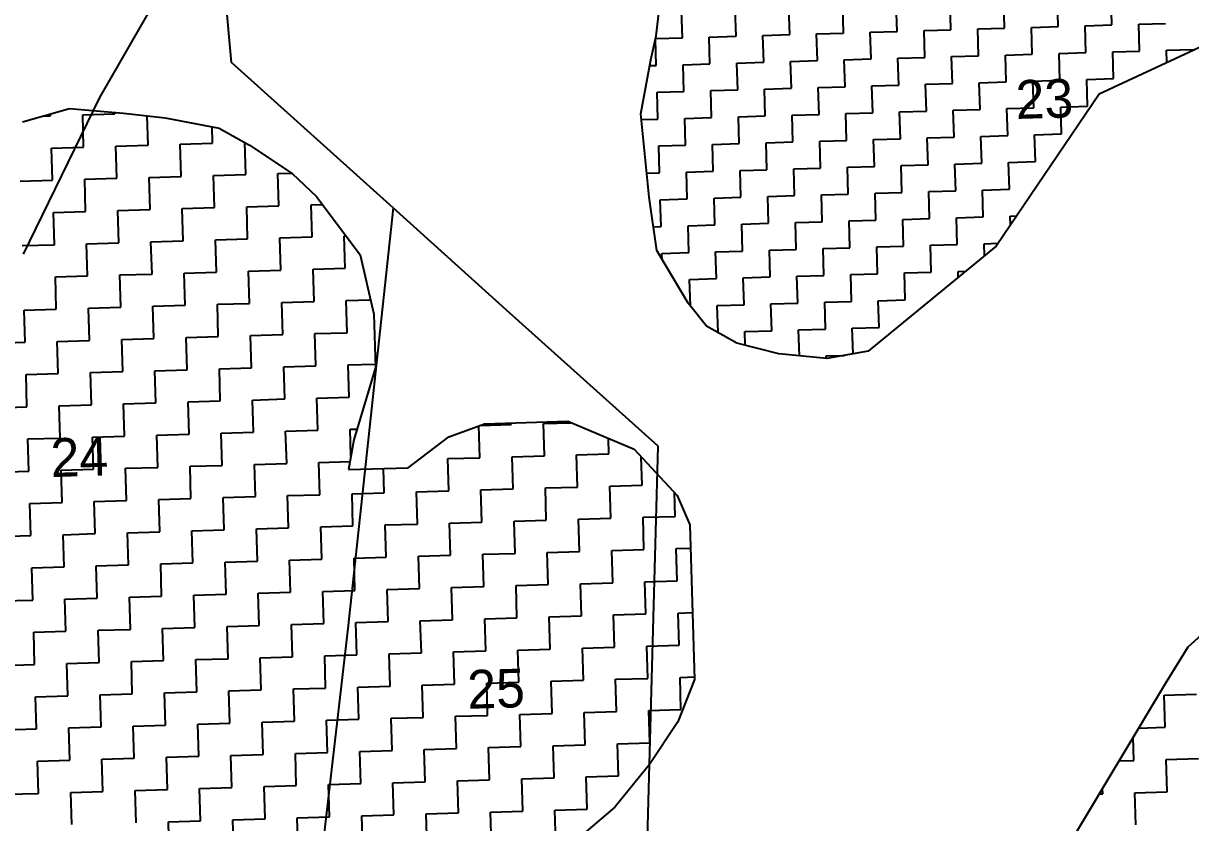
# Model space of a CAD drawing. Header units: metres. Extents: x 289662 to 290738, y 2016260 to 2018343.
# Drawn here: x 289909.2 to 290044.1, y 2016783.6 to 2016876 of the extents above; entities that cross this region are included whole.
import ezdxf
from ezdxf.enums import TextEntityAlignment as Align

# ---------------------------------------------------------------- set-up
doc = ezdxf.new("R2010")
doc.units = ezdxf.units.M
for name, color, linetype in [('LINE_WATER', 4, 'Continuous'), ('POLY_HATCH', 12, 'Continuous'), ('POLY_PARCEL', 6, 'Continuous'), ('TEXT_PARCEL', 7, 'Continuous')]:
    doc.layers.add(name, color=color, linetype=linetype)
doc.styles.add('TEXT_MAP', font='', dxfattribs={"height": 2.5})
doc.styles.get('TEXT_MAP').set_extended_font_data('Kruti Dev 050')

msp = doc.modelspace()

# ---------------------------------------------------------------- linework, layer by layer
at = {"layer": 'LINE_WATER'}
for p, q in [((289918.05, 2016867.4), (289927.78, 2016884.36)), ((289909.23, 2016849.29), (289918.05, 2016867.4))]:
    msp.add_line(p, q, dxfattribs=at)
at = {"layer": 'POLY_HATCH'}
for p, q in [((289982.33, 2016874.51), (289982.87, 2016879.34)), ((289981.72, 2016871.74), (289982.33, 2016874.51)), ((290047.75, 2016874.4), (290033.49, 2016867.78)), ((289980.53, 2016865.51), (289981.72, 2016871.74)), ((290033.49, 2016867.78), (290021.62, 2016850.22)), ((289909.09, 2016864.57), (289914.55, 2016866.11)), ((289914.55, 2016866.11), (289920.77, 2016865.6)), ((289920.77, 2016865.6), (289925.6, 2016865.06)), ((289925.6, 2016865.06), (289931.83, 2016863.87)), ((289981.51, 2016855.9), (289980.53, 2016865.51)), ((289931.83, 2016863.87), (289935.34, 2016861.91)), ((289935.34, 2016861.91), (289940.26, 2016858.62)), ((289940.26, 2016858.62), (289943.09, 2016855.95)), ((289943.09, 2016855.95), (289948.11, 2016849.22)), ((289982.38, 2016849.73), (289981.51, 2016855.9)), ((289986.01, 2016843.65), (289982.38, 2016849.73)), ((290021.62, 2016850.22), (290006.83, 2016838.08)), ((289948.11, 2016849.22), (289949.69, 2016842.38)), ((289988.15, 2016840.96), (289986.01, 2016843.65)), ((289949.69, 2016842.38), (289949.88, 2016836.19)), ((289991.66, 2016839), (289988.15, 2016840.96)), ((289996.51, 2016837.77), (289991.66, 2016839)), ((290002.04, 2016837.25), (289996.51, 2016837.77)), ((290006.83, 2016838.08), (290002.04, 2016837.25)), ((289949.88, 2016836.19), (289947.37, 2016827.86)), ((289958.38, 2016828.19), (289962.47, 2016829.69)), ((289962.47, 2016829.69), (289972.1, 2016829.98)), ((289972.1, 2016829.98), (289979.77, 2016826.77)), ((289953.67, 2016824.61), (289958.38, 2016828.19)), ((289947.37, 2016827.86), (289946.79, 2016824.4)), ((289979.77, 2016826.77), (289984.75, 2016821.41)), ((289946.79, 2016824.4), (289953.67, 2016824.61)), ((289984.75, 2016821.41), (289986.23, 2016818.01)), ((289986.23, 2016818.01), (289986.76, 2016800.13)), ((290043.8, 2016803.91), (290048.49, 2016808.18)), ((290041.17, 2016799.7), (290043.8, 2016803.91)), ((289986.76, 2016800.13), (289984.84, 2016795.26)), ((290030.68, 2016782.18), (290041.17, 2016799.7)), ((289984.84, 2016795.26), (289981.55, 2016790.34)), ((289981.55, 2016790.34), (289977.56, 2016785.41)), ((289977.56, 2016785.41), (289974.21, 2016782.55))]:
    msp.add_line(p, q, dxfattribs=at)
at = {"layer": 'POLY_HATCH', "linetype": 'Continuous'}
for p, q in [((290003.96, 2016874.85), (290003.87, 2016877.96)), ((290010.17, 2016875.04), (290010.07, 2016878.14)), ((290016.37, 2016875.23), (290016.28, 2016878.33)), ((290022.58, 2016875.41), (290022.48, 2016878.51)), ((290028.78, 2016875.6), (290028.69, 2016878.7)), ((290034.98, 2016875.78), (290034.89, 2016878.89)), ((289985.35, 2016874.3), (289985.26, 2016877.4)), ((289991.55, 2016874.48), (289991.46, 2016877.58)), ((289997.76, 2016874.67), (289997.66, 2016877.77)), ((290019.47, 2016875.32), (290022.58, 2016875.41)), ((290019.57, 2016872.22), (290019.47, 2016875.32)), ((290025.68, 2016875.5), (290028.78, 2016875.6)), ((290025.77, 2016872.4), (290025.68, 2016875.5)), ((290031.88, 2016875.69), (290034.98, 2016875.78)), ((290031.98, 2016872.59), (290031.88, 2016875.69)), ((290038.09, 2016875.88), (290041.19, 2016875.97)), ((290038.18, 2016872.77), (290038.09, 2016875.88)), ((289982.34, 2016871.1), (289982.25, 2016874.13)), ((289982.26, 2016874.2), (289985.35, 2016874.3)), ((289988.45, 2016874.39), (289991.55, 2016874.48)), ((289988.54, 2016871.29), (289988.45, 2016874.39)), ((289994.66, 2016874.58), (289997.76, 2016874.67)), ((289994.75, 2016871.47), (289994.66, 2016874.58)), ((290000.86, 2016874.76), (290003.96, 2016874.85)), ((290000.95, 2016871.66), (290000.86, 2016874.76)), ((290007.06, 2016874.95), (290010.17, 2016875.04)), ((290007.16, 2016871.85), (290007.06, 2016874.95)), ((290013.27, 2016875.13), (290016.37, 2016875.23)), ((290013.36, 2016872.03), (290013.27, 2016875.13)), ((290028.87, 2016872.5), (290031.98, 2016872.59)), ((290035.08, 2016872.68), (290038.18, 2016872.77)), ((290035.17, 2016869.58), (290035.08, 2016872.68)), ((290041.28, 2016872.87), (290044.38, 2016872.96)), ((290041.33, 2016871.42), (290041.28, 2016872.87)), ((289985.44, 2016871.19), (289988.54, 2016871.29)), ((289991.65, 2016871.38), (289994.75, 2016871.47)), ((289991.74, 2016868.28), (289991.65, 2016871.38)), ((289997.85, 2016871.57), (290000.95, 2016871.66)), ((289997.94, 2016868.46), (289997.85, 2016871.57)), ((290004.06, 2016871.75), (290007.16, 2016871.85)), ((290004.15, 2016868.65), (290004.06, 2016871.75)), ((290010.26, 2016871.94), (290013.36, 2016872.03)), ((290010.35, 2016868.84), (290010.26, 2016871.94)), ((290016.46, 2016872.12), (290019.57, 2016872.22)), ((290016.56, 2016869.02), (290016.46, 2016872.12)), ((290022.67, 2016872.31), (290025.77, 2016872.4)), ((290022.76, 2016869.21), (290022.67, 2016872.31)), ((290028.97, 2016869.39), (290028.87, 2016872.5)), ((289981.6, 2016871.08), (289982.34, 2016871.1)), ((289985.53, 2016868.09), (289985.44, 2016871.19)), ((290001.05, 2016868.56), (290004.15, 2016868.65)), ((290001.14, 2016865.45), (290001.05, 2016868.56)), ((290007.25, 2016868.74), (290010.35, 2016868.84)), ((290007.34, 2016865.64), (290007.25, 2016868.74)), ((290013.45, 2016868.93), (290016.56, 2016869.02)), ((290013.55, 2016865.83), (290013.45, 2016868.93)), ((290019.66, 2016869.11), (290022.76, 2016869.21)), ((290019.75, 2016866.01), (290019.66, 2016869.11)), ((290025.86, 2016869.3), (290028.97, 2016869.39)), ((290025.96, 2016866.2), (290025.86, 2016869.3)), ((290032.07, 2016869.49), (290035.17, 2016869.58)), ((290032.16, 2016866.38), (290032.07, 2016869.49)), ((289982.43, 2016868), (289985.53, 2016868.09)), ((289982.53, 2016864.9), (289982.43, 2016868)), ((289988.64, 2016868.19), (289991.74, 2016868.28)), ((289988.73, 2016865.08), (289988.64, 2016868.19)), ((289994.84, 2016868.37), (289997.94, 2016868.46)), ((289994.93, 2016865.27), (289994.84, 2016868.37)), ((290010.45, 2016865.73), (290013.55, 2016865.83)), ((290016.65, 2016865.92), (290019.75, 2016866.01)), ((290016.74, 2016862.82), (290016.65, 2016865.92)), ((290022.85, 2016866.11), (290025.96, 2016866.2)), ((290022.95, 2016863), (290022.85, 2016866.11)), ((290029.06, 2016866.29), (290032.16, 2016866.38)), ((290029.15, 2016863.19), (290029.06, 2016866.29)), ((289911.54, 2016865.26), (289912.34, 2016865.28)), ((289912.34, 2016865.28), (289912.33, 2016865.48)), ((289916.06, 2016865.39), (289919.79, 2016865.5)), ((289916.17, 2016861.67), (289916.06, 2016865.39)), ((289919.79, 2016865.5), (289919.78, 2016865.68)), ((289923.62, 2016861.89), (289923.52, 2016865.29)), ((289980.6, 2016864.84), (289982.53, 2016864.9)), ((289985.63, 2016864.99), (289988.73, 2016865.08)), ((289985.72, 2016861.89), (289985.63, 2016864.99)), ((289991.83, 2016865.18), (289994.93, 2016865.27)), ((289991.92, 2016862.07), (289991.83, 2016865.18)), ((289998.04, 2016865.36), (290001.14, 2016865.45)), ((289998.13, 2016862.26), (289998.04, 2016865.36)), ((290004.24, 2016865.55), (290007.34, 2016865.64)), ((290004.33, 2016862.45), (290004.24, 2016865.55)), ((290010.54, 2016862.63), (290010.45, 2016865.73)), ((289931.07, 2016862.11), (289931.01, 2016864.03)), ((290026.05, 2016863.1), (290029.15, 2016863.19)), ((289919.9, 2016861.78), (289923.62, 2016861.89)), ((289920.01, 2016858.06), (289919.9, 2016861.78)), ((289927.34, 2016862), (289931.07, 2016862.11)), ((289927.45, 2016858.28), (289927.34, 2016862)), ((289934.9, 2016858.5), (289934.79, 2016862.22)), ((289982.62, 2016861.8), (289985.72, 2016861.89)), ((289982.71, 2016858.69), (289982.62, 2016861.8)), ((289988.82, 2016861.98), (289991.92, 2016862.07)), ((289988.92, 2016858.88), (289988.82, 2016861.98)), ((289995.03, 2016862.17), (289998.13, 2016862.26)), ((289995.12, 2016859.06), (289995.03, 2016862.17)), ((290001.23, 2016862.35), (290004.33, 2016862.45)), ((290001.32, 2016859.25), (290001.23, 2016862.35)), ((290007.44, 2016862.54), (290010.54, 2016862.63)), ((290007.53, 2016859.44), (290007.44, 2016862.54)), ((290013.64, 2016862.72), (290016.74, 2016862.82)), ((290013.73, 2016859.62), (290013.64, 2016862.72)), ((290019.85, 2016862.91), (290022.95, 2016863)), ((290019.94, 2016859.81), (290019.85, 2016862.91)), ((290026.14, 2016859.99), (290026.05, 2016863.1)), ((289912.45, 2016861.56), (289916.17, 2016861.67)), ((289912.56, 2016857.83), (289912.45, 2016861.56)), ((289998.22, 2016859.16), (290001.32, 2016859.25)), ((289998.32, 2016856.06), (289998.22, 2016859.16)), ((290004.43, 2016859.34), (290007.53, 2016859.44)), ((290004.52, 2016856.24), (290004.43, 2016859.34)), ((290010.63, 2016859.53), (290013.73, 2016859.62)), ((290010.72, 2016856.43), (290010.63, 2016859.53)), ((290016.84, 2016859.71), (290019.94, 2016859.81)), ((290016.93, 2016856.61), (290016.84, 2016859.71)), ((290023.04, 2016859.9), (290026.14, 2016859.99)), ((290023.13, 2016856.8), (290023.04, 2016859.9)), ((289908.84, 2016857.72), (289912.56, 2016857.83)), ((289916.29, 2016857.95), (289920.01, 2016858.06)), ((289916.4, 2016854.22), (289916.29, 2016857.95)), ((289923.73, 2016858.17), (289927.45, 2016858.28)), ((289923.84, 2016854.45), (289923.73, 2016858.17)), ((289931.18, 2016858.39), (289934.9, 2016858.5)), ((289931.29, 2016854.67), (289931.18, 2016858.39)), ((289938.62, 2016858.61), (289940.19, 2016858.66)), ((289938.73, 2016854.89), (289938.62, 2016858.61)), ((289981.23, 2016858.65), (289982.71, 2016858.69)), ((289985.81, 2016858.79), (289988.92, 2016858.88)), ((289985.91, 2016855.68), (289985.81, 2016858.79)), ((289992.02, 2016858.97), (289995.12, 2016859.06)), ((289992.11, 2016855.87), (289992.02, 2016858.97)), ((290007.62, 2016856.33), (290010.72, 2016856.43)), ((290013.83, 2016856.52), (290016.93, 2016856.61)), ((290013.92, 2016853.42), (290013.83, 2016856.52)), ((290020.03, 2016856.71), (290023.13, 2016856.8)), ((290020.12, 2016853.6), (290020.03, 2016856.71)), ((289942.46, 2016855), (289943.76, 2016855.04)), ((289982.8, 2016855.59), (289985.91, 2016855.68)), ((289982.9, 2016852.49), (289982.8, 2016855.59)), ((289989.01, 2016855.78), (289992.11, 2016855.87)), ((289989.1, 2016852.67), (289989.01, 2016855.78)), ((289995.21, 2016855.96), (289998.32, 2016856.06)), ((289995.31, 2016852.86), (289995.21, 2016855.96)), ((290001.42, 2016856.15), (290004.52, 2016856.24)), ((290001.51, 2016853.05), (290001.42, 2016856.15)), ((290007.71, 2016853.23), (290007.62, 2016856.33)), ((289912.67, 2016854.11), (289916.4, 2016854.22)), ((289912.79, 2016850.39), (289912.67, 2016854.11)), ((289920.12, 2016854.33), (289923.84, 2016854.45)), ((289920.23, 2016850.61), (289920.12, 2016854.33)), ((289927.57, 2016854.56), (289931.29, 2016854.67)), ((289927.68, 2016850.83), (289927.57, 2016854.56)), ((289935.01, 2016854.78), (289938.73, 2016854.89)), ((289935.12, 2016851.06), (289935.01, 2016854.78)), ((289942.57, 2016851.28), (289942.46, 2016855)), ((290023.23, 2016853.7), (290023.98, 2016853.72)), ((290023.26, 2016852.65), (290023.23, 2016853.7)), ((289982, 2016852.46), (289982.9, 2016852.49)), ((289986, 2016852.58), (289989.1, 2016852.67)), ((289986.09, 2016849.48), (289986, 2016852.58)), ((289992.2, 2016852.77), (289995.31, 2016852.86)), ((289992.3, 2016849.66), (289992.2, 2016852.77)), ((289998.41, 2016852.95), (290001.51, 2016853.05)), ((289998.5, 2016849.85), (289998.41, 2016852.95)), ((290004.61, 2016853.14), (290007.71, 2016853.23)), ((290004.71, 2016850.04), (290004.61, 2016853.14)), ((290010.82, 2016853.32), (290013.92, 2016853.42)), ((290010.91, 2016850.22), (290010.82, 2016853.32)), ((290017.02, 2016853.51), (290020.12, 2016853.6)), ((290017.11, 2016850.41), (290017.02, 2016853.51)), ((289931.4, 2016850.95), (289935.12, 2016851.06)), ((289938.85, 2016851.17), (289942.57, 2016851.28)), ((289938.96, 2016847.45), (289938.85, 2016851.17)), ((289946.29, 2016851.39), (289946.48, 2016851.4)), ((289946.4, 2016847.67), (289946.29, 2016851.39)), ((289909.06, 2016850.28), (289912.79, 2016850.39)), ((289916.51, 2016850.5), (289920.23, 2016850.61)), ((289916.62, 2016846.78), (289916.51, 2016850.5)), ((289923.95, 2016850.72), (289927.68, 2016850.83)), ((289924.07, 2016847), (289923.95, 2016850.72)), ((289931.51, 2016847.22), (289931.4, 2016850.95)), ((289989.19, 2016849.57), (289992.3, 2016849.66)), ((289995.4, 2016849.76), (289998.5, 2016849.85)), ((289995.49, 2016846.66), (289995.4, 2016849.76)), ((290001.6, 2016849.94), (290004.71, 2016850.04)), ((290001.7, 2016846.84), (290001.6, 2016849.94)), ((290007.81, 2016850.13), (290010.91, 2016850.22)), ((290007.9, 2016847.03), (290007.81, 2016850.13)), ((290014.01, 2016850.32), (290017.11, 2016850.41)), ((290014.11, 2016847.21), (290014.01, 2016850.32)), ((290020.22, 2016850.5), (290021.84, 2016850.55)), ((290020.26, 2016849.1), (290020.22, 2016850.5)), ((289982.99, 2016849.39), (289986.09, 2016849.48)), ((289983.01, 2016848.68), (289982.99, 2016849.39)), ((289989.29, 2016846.47), (289989.19, 2016849.57)), ((289920.34, 2016846.89), (289924.07, 2016847)), ((289927.79, 2016847.11), (289931.51, 2016847.22)), ((289927.9, 2016843.39), (289927.79, 2016847.11)), ((289935.23, 2016847.34), (289938.96, 2016847.45)), ((289935.35, 2016843.61), (289935.23, 2016847.34)), ((289942.68, 2016847.56), (289946.4, 2016847.67)), ((289942.79, 2016843.84), (289942.68, 2016847.56)), ((290004.8, 2016846.93), (290007.9, 2016847.03)), ((290004.89, 2016843.83), (290004.8, 2016846.93)), ((290011, 2016847.12), (290014.11, 2016847.21)), ((290011.1, 2016844.02), (290011, 2016847.12)), ((290017.21, 2016847.31), (290018.1, 2016847.33)), ((290017.23, 2016846.61), (290017.21, 2016847.31)), ((289912.9, 2016846.67), (289916.62, 2016846.78)), ((289913.01, 2016842.94), (289912.9, 2016846.67)), ((289920.45, 2016843.17), (289920.34, 2016846.89)), ((289986.18, 2016846.38), (289989.29, 2016846.47)), ((289986.28, 2016843.31), (289986.18, 2016846.38)), ((289992.39, 2016846.56), (289995.49, 2016846.66)), ((289992.48, 2016843.46), (289992.39, 2016846.56)), ((289998.59, 2016846.75), (290001.7, 2016846.84)), ((289998.69, 2016843.65), (289998.59, 2016846.75)), ((289909.29, 2016842.83), (289913.01, 2016842.94)), ((289916.73, 2016843.05), (289920.45, 2016843.17)), ((289916.84, 2016839.33), (289916.73, 2016843.05)), ((289924.18, 2016843.28), (289927.9, 2016843.39)), ((289924.29, 2016839.56), (289924.18, 2016843.28)), ((289931.62, 2016843.5), (289935.35, 2016843.61)), ((289931.73, 2016839.78), (289931.62, 2016843.5)), ((289939.07, 2016843.72), (289942.79, 2016843.84)), ((289939.18, 2016840), (289939.07, 2016843.72)), ((289946.51, 2016843.95), (289949.31, 2016844.03)), ((289946.62, 2016840.22), (289946.51, 2016843.95)), ((289989.38, 2016843.37), (289992.48, 2016843.46)), ((289989.47, 2016840.27), (289989.38, 2016843.37)), ((289995.58, 2016843.55), (289998.69, 2016843.65)), ((289995.68, 2016840.45), (289995.58, 2016843.55)), ((290001.79, 2016843.74), (290004.89, 2016843.83)), ((290001.88, 2016840.64), (290001.79, 2016843.74)), ((290007.99, 2016843.92), (290011.1, 2016844.02)), ((290008.09, 2016840.82), (290007.99, 2016843.92)), ((289909.4, 2016839.11), (289909.29, 2016842.83)), ((289942.9, 2016840.11), (289946.62, 2016840.22)), ((289989.4, 2016840.26), (289989.47, 2016840.27)), ((289992.58, 2016840.36), (289995.68, 2016840.45)), ((289992.62, 2016838.75), (289992.58, 2016840.36)), ((289998.78, 2016840.54), (290001.88, 2016840.64)), ((289998.87, 2016837.55), (289998.78, 2016840.54)), ((290004.98, 2016840.73), (290008.09, 2016840.82)), ((290005.07, 2016837.77), (290004.98, 2016840.73)), ((289905.68, 2016839), (289909.4, 2016839.11)), ((289913.12, 2016839.22), (289916.84, 2016839.33)), ((289913.23, 2016835.5), (289913.12, 2016839.22)), ((289920.57, 2016839.44), (289924.29, 2016839.56)), ((289920.68, 2016835.72), (289920.57, 2016839.44)), ((289928.01, 2016839.67), (289931.73, 2016839.78)), ((289928.12, 2016835.94), (289928.01, 2016839.67)), ((289935.46, 2016839.89), (289939.18, 2016840)), ((289935.57, 2016836.17), (289935.46, 2016839.89)), ((289943.01, 2016836.39), (289942.9, 2016840.11)), ((290001.97, 2016837.53), (290004.07, 2016837.6)), ((290001.98, 2016837.25), (290001.97, 2016837.53)), ((289931.85, 2016836.06), (289935.57, 2016836.17)), ((289939.29, 2016836.28), (289943.01, 2016836.39)), ((289939.4, 2016832.56), (289939.29, 2016836.28)), ((289946.74, 2016836.5), (289949.87, 2016836.6)), ((289946.85, 2016832.78), (289946.74, 2016836.5)), ((289909.51, 2016835.39), (289913.23, 2016835.5)), ((289909.62, 2016831.66), (289909.51, 2016835.39)), ((289916.95, 2016835.61), (289920.68, 2016835.72)), ((289917.07, 2016831.89), (289916.95, 2016835.61)), ((289924.4, 2016835.83), (289928.12, 2016835.94)), ((289924.51, 2016832.11), (289924.4, 2016835.83)), ((289931.96, 2016832.33), (289931.85, 2016836.06)), ((289920.79, 2016832), (289924.51, 2016832.11)), ((289928.23, 2016832.22), (289931.96, 2016832.33)), ((289928.35, 2016828.5), (289928.23, 2016832.22)), ((289935.68, 2016832.44), (289939.4, 2016832.56)), ((289935.79, 2016828.72), (289935.68, 2016832.44)), ((289943.13, 2016832.67), (289946.85, 2016832.78)), ((289943.24, 2016828.94), (289943.13, 2016832.67)), ((289905.9, 2016831.55), (289909.62, 2016831.66)), ((289913.34, 2016831.78), (289917.07, 2016831.89)), ((289913.46, 2016828.05), (289913.34, 2016831.78)), ((289920.9, 2016828.28), (289920.79, 2016832)), ((289961.96, 2016825.78), (289961.85, 2016829.46)), ((289961.97, 2016829.51), (289965.57, 2016829.61)), ((289965.57, 2016829.61), (289965.57, 2016829.78)), ((289969.3, 2016829.72), (289972.47, 2016829.82)), ((289969.41, 2016826), (289969.3, 2016829.72)), ((289909.73, 2016827.94), (289913.46, 2016828.05)), ((289917.18, 2016828.16), (289920.9, 2016828.28)), ((289917.29, 2016824.44), (289917.18, 2016828.16)), ((289924.62, 2016828.39), (289928.35, 2016828.5)), ((289924.73, 2016824.66), (289924.62, 2016828.39)), ((289932.07, 2016828.61), (289935.79, 2016828.72)), ((289932.18, 2016824.89), (289932.07, 2016828.61)), ((289939.51, 2016828.83), (289943.24, 2016828.94)), ((289939.63, 2016825.11), (289939.51, 2016828.83)), ((289946.96, 2016829.06), (289947.74, 2016829.08)), ((289947.05, 2016825.96), (289946.96, 2016829.06)), ((289909.84, 2016824.22), (289909.73, 2016827.94)), ((289976.85, 2016826.23), (289976.8, 2016828.01)), ((289958.24, 2016825.67), (289961.96, 2016825.78)), ((289958.35, 2016821.95), (289958.24, 2016825.67)), ((289965.68, 2016825.89), (289969.41, 2016826)), ((289965.8, 2016822.17), (289965.68, 2016825.89)), ((289973.13, 2016826.11), (289976.85, 2016826.23)), ((289973.24, 2016822.39), (289973.13, 2016826.11)), ((289980.69, 2016822.61), (289980.59, 2016825.88)), ((289906.12, 2016824.11), (289909.84, 2016824.22)), ((289913.57, 2016824.33), (289917.29, 2016824.44)), ((289913.68, 2016820.61), (289913.57, 2016824.33)), ((289921.01, 2016824.55), (289924.73, 2016824.66)), ((289921.12, 2016820.83), (289921.01, 2016824.55)), ((289928.46, 2016824.78), (289932.18, 2016824.89)), ((289928.57, 2016821.05), (289928.46, 2016824.78)), ((289935.9, 2016825), (289939.63, 2016825.11)), ((289936.01, 2016821.28), (289935.9, 2016825)), ((289943.35, 2016825.22), (289946.95, 2016825.33)), ((289943.46, 2016821.5), (289943.35, 2016825.22)), ((289950.9, 2016821.72), (289950.82, 2016824.52)), ((289939.74, 2016821.39), (289943.46, 2016821.5)), ((289939.85, 2016817.67), (289939.74, 2016821.39)), ((289947.18, 2016821.61), (289950.9, 2016821.72)), ((289947.29, 2016817.89), (289947.18, 2016821.61)), ((289954.63, 2016821.83), (289958.35, 2016821.95)), ((289954.74, 2016818.11), (289954.63, 2016821.83)), ((289962.07, 2016822.06), (289965.8, 2016822.17)), ((289962.18, 2016818.33), (289962.07, 2016822.06)), ((289969.52, 2016822.28), (289973.24, 2016822.39)), ((289969.63, 2016818.56), (289969.52, 2016822.28)), ((289976.96, 2016822.5), (289980.69, 2016822.61)), ((289977.08, 2016818.78), (289976.96, 2016822.5)), ((289984.52, 2016819), (289984.44, 2016821.74)), ((289909.96, 2016820.5), (289913.68, 2016820.61)), ((289910.07, 2016816.77), (289909.96, 2016820.5)), ((289917.4, 2016820.72), (289921.12, 2016820.83)), ((289917.51, 2016817), (289917.4, 2016820.72)), ((289924.85, 2016820.94), (289928.57, 2016821.05)), ((289924.96, 2016817.22), (289924.85, 2016820.94)), ((289932.29, 2016821.16), (289936.01, 2016821.28)), ((289932.4, 2016817.44), (289932.29, 2016821.16)), ((289973.35, 2016818.67), (289977.08, 2016818.78)), ((289973.46, 2016814.95), (289973.35, 2016818.67)), ((289980.8, 2016818.89), (289984.52, 2016819)), ((289980.91, 2016815.17), (289980.8, 2016818.89)), ((289928.68, 2016817.33), (289932.4, 2016817.44)), ((289928.79, 2016813.61), (289928.68, 2016817.33)), ((289936.13, 2016817.55), (289939.85, 2016817.67)), ((289936.24, 2016813.83), (289936.13, 2016817.55)), ((289943.57, 2016817.78), (289947.29, 2016817.89)), ((289943.68, 2016814.05), (289943.57, 2016817.78)), ((289951.02, 2016818), (289954.74, 2016818.11)), ((289951.13, 2016814.28), (289951.02, 2016818)), ((289958.46, 2016818.22), (289962.18, 2016818.33)), ((289958.57, 2016814.5), (289958.46, 2016818.22)), ((289965.91, 2016818.45), (289969.63, 2016818.56)), ((289966.02, 2016814.72), (289965.91, 2016818.45)), ((289906.34, 2016816.66), (289910.07, 2016816.77)), ((289913.79, 2016816.88), (289917.51, 2016817)), ((289913.9, 2016813.16), (289913.79, 2016816.88)), ((289921.23, 2016817.11), (289924.96, 2016817.22)), ((289921.35, 2016813.38), (289921.23, 2016817.11)), ((289962.3, 2016814.61), (289966.02, 2016814.72)), ((289962.41, 2016810.89), (289962.3, 2016814.61)), ((289969.74, 2016814.83), (289973.46, 2016814.95)), ((289969.85, 2016811.11), (289969.74, 2016814.83)), ((289977.19, 2016815.06), (289980.91, 2016815.17)), ((289977.3, 2016811.33), (289977.19, 2016815.06)), ((289984.63, 2016815.28), (289986.31, 2016815.33)), ((289984.74, 2016811.56), (289984.63, 2016815.28)), ((289917.62, 2016813.27), (289921.35, 2016813.38)), ((289917.74, 2016809.55), (289917.62, 2016813.27)), ((289925.07, 2016813.5), (289928.79, 2016813.61)), ((289925.18, 2016809.77), (289925.07, 2016813.5)), ((289932.51, 2016813.72), (289936.24, 2016813.83)), ((289932.63, 2016810), (289932.51, 2016813.72)), ((289939.96, 2016813.94), (289943.68, 2016814.05)), ((289940.07, 2016810.22), (289939.96, 2016813.94)), ((289947.41, 2016814.17), (289951.13, 2016814.28)), ((289947.52, 2016810.44), (289947.41, 2016814.17)), ((289954.85, 2016814.39), (289958.57, 2016814.5)), ((289954.96, 2016810.67), (289954.85, 2016814.39)), ((289910.18, 2016813.05), (289913.9, 2016813.16)), ((289910.29, 2016809.33), (289910.18, 2016813.05)), ((289951.24, 2016810.55), (289954.96, 2016810.67)), ((289951.35, 2016806.83), (289951.24, 2016810.55)), ((289958.68, 2016810.78), (289962.41, 2016810.89)), ((289958.8, 2016807.05), (289958.68, 2016810.78)), ((289966.13, 2016811), (289969.85, 2016811.11)), ((289966.24, 2016807.28), (289966.13, 2016811)), ((289973.58, 2016811.22), (289977.3, 2016811.33)), ((289973.69, 2016807.5), (289973.58, 2016811.22)), ((289981.02, 2016811.45), (289984.74, 2016811.56)), ((289981.13, 2016807.72), (289981.02, 2016811.45)), ((289906.57, 2016809.22), (289910.29, 2016809.33)), ((289914.01, 2016809.44), (289917.74, 2016809.55)), ((289914.12, 2016805.72), (289914.01, 2016809.44)), ((289921.46, 2016809.66), (289925.18, 2016809.77)), ((289921.57, 2016805.94), (289921.46, 2016809.66)), ((289928.9, 2016809.89), (289932.63, 2016810)), ((289929.01, 2016806.16), (289928.9, 2016809.89)), ((289936.35, 2016810.11), (289940.07, 2016810.22)), ((289936.46, 2016806.39), (289936.35, 2016810.11)), ((289943.79, 2016810.33), (289947.52, 2016810.44)), ((289943.91, 2016806.61), (289943.79, 2016810.33)), ((289984.86, 2016807.83), (289986.53, 2016807.88)), ((289984.97, 2016804.11), (289984.86, 2016807.83)), ((289940.18, 2016806.5), (289943.91, 2016806.61)), ((289940.29, 2016802.77), (289940.18, 2016806.5)), ((289947.63, 2016806.72), (289951.35, 2016806.83)), ((289947.74, 2016803), (289947.63, 2016806.72)), ((289955.07, 2016806.94), (289958.8, 2016807.05)), ((289955.19, 2016803.22), (289955.07, 2016806.94)), ((289962.52, 2016807.17), (289966.24, 2016807.28)), ((289962.63, 2016803.44), (289962.52, 2016807.17)), ((289969.96, 2016807.39), (289973.69, 2016807.5)), ((289970.08, 2016803.67), (289969.96, 2016807.39)), ((289977.41, 2016807.61), (289981.13, 2016807.72)), ((289977.52, 2016803.89), (289977.41, 2016807.61)), ((289910.4, 2016805.61), (289914.12, 2016805.72)), ((289910.51, 2016801.88), (289910.4, 2016805.61)), ((289917.85, 2016805.83), (289921.57, 2016805.94)), ((289917.96, 2016802.11), (289917.85, 2016805.83)), ((289925.29, 2016806.05), (289929.01, 2016806.16)), ((289925.4, 2016802.33), (289925.29, 2016806.05)), ((289932.74, 2016806.27), (289936.46, 2016806.39)), ((289932.85, 2016802.55), (289932.74, 2016806.27)), ((289973.8, 2016803.78), (289977.52, 2016803.89)), ((289973.91, 2016800.05), (289973.8, 2016803.78)), ((289981.24, 2016804), (289984.97, 2016804.11)), ((289981.36, 2016800.28), (289981.24, 2016804)), ((289929.13, 2016802.44), (289932.85, 2016802.55)), ((289929.24, 2016798.72), (289929.13, 2016802.44)), ((289936.57, 2016802.66), (289940.29, 2016802.77)), ((289936.68, 2016798.94), (289936.57, 2016802.66)), ((289944.02, 2016802.89), (289947.74, 2016803)), ((289944.13, 2016799.16), (289944.02, 2016802.89)), ((289951.46, 2016803.11), (289955.19, 2016803.22)), ((289951.57, 2016799.39), (289951.46, 2016803.11)), ((289958.91, 2016803.33), (289962.63, 2016803.44)), ((289959.02, 2016799.61), (289958.91, 2016803.33)), ((289966.35, 2016803.55), (289970.08, 2016803.67)), ((289966.46, 2016799.83), (289966.35, 2016803.55)), ((289906.79, 2016801.77), (289910.51, 2016801.88)), ((289914.24, 2016801.99), (289917.96, 2016802.11)), ((289914.35, 2016798.27), (289914.24, 2016801.99)), ((289921.68, 2016802.22), (289925.4, 2016802.33)), ((289921.79, 2016798.49), (289921.68, 2016802.22)), ((289962.74, 2016799.72), (289966.46, 2016799.83)), ((289970.19, 2016799.94), (289973.91, 2016800.05)), ((289970.3, 2016796.22), (289970.19, 2016799.94)), ((289977.63, 2016800.17), (289981.36, 2016800.28)), ((289977.74, 2016796.44), (289977.63, 2016800.17)), ((289985.08, 2016800.39), (289986.75, 2016800.44)), ((289985.19, 2016796.67), (289985.08, 2016800.39)), ((289918.07, 2016798.38), (289921.79, 2016798.49)), ((289918.18, 2016794.66), (289918.07, 2016798.38)), ((289925.52, 2016798.61), (289929.24, 2016798.72)), ((289925.63, 2016794.88), (289925.52, 2016798.61)), ((289932.96, 2016798.83), (289936.68, 2016798.94)), ((289933.07, 2016795.11), (289932.96, 2016798.83)), ((289940.41, 2016799.05), (289944.13, 2016799.16)), ((289940.52, 2016795.33), (289940.41, 2016799.05)), ((289947.85, 2016799.27), (289951.57, 2016799.39)), ((289947.96, 2016795.55), (289947.85, 2016799.27)), ((289955.3, 2016799.5), (289959.02, 2016799.61)), ((289955.41, 2016795.77), (289955.3, 2016799.5)), ((289962.85, 2016796), (289962.74, 2016799.72)), ((290041.03, 2016798.34), (290044.75, 2016798.45)), ((289910.62, 2016798.16), (289914.35, 2016798.27)), ((289910.74, 2016794.44), (289910.62, 2016798.16)), ((290041.14, 2016794.62), (290041.03, 2016798.34)), ((289951.69, 2016795.66), (289955.41, 2016795.77)), ((289959.13, 2016795.89), (289962.85, 2016796)), ((289959.24, 2016792.16), (289959.13, 2016795.89)), ((289966.58, 2016796.11), (289970.3, 2016796.22)), ((289966.69, 2016792.39), (289966.58, 2016796.11)), ((289974.02, 2016796.33), (289977.74, 2016796.44)), ((289974.13, 2016792.61), (289974.02, 2016796.33)), ((289981.47, 2016796.56), (289985.19, 2016796.67)), ((289981.58, 2016792.83), (289981.47, 2016796.56)), ((289907.01, 2016794.33), (289910.74, 2016794.44)), ((289914.46, 2016794.55), (289918.18, 2016794.66)), ((289914.57, 2016790.83), (289914.46, 2016794.55)), ((289921.9, 2016794.77), (289925.63, 2016794.88)), ((289922.02, 2016791.05), (289921.9, 2016794.77)), ((289929.35, 2016794.99), (289933.07, 2016795.11)), ((289929.46, 2016791.27), (289929.35, 2016794.99)), ((289936.79, 2016795.22), (289940.52, 2016795.33)), ((289936.91, 2016791.49), (289936.79, 2016795.22)), ((289944.24, 2016795.44), (289947.96, 2016795.55)), ((289944.35, 2016791.72), (289944.24, 2016795.44)), ((289951.8, 2016791.94), (289951.69, 2016795.66)), ((290038.07, 2016794.52), (290041.14, 2016794.62)), ((290037.53, 2016790.78), (290037.45, 2016793.48)), ((289940.63, 2016791.61), (289944.35, 2016791.72)), ((289948.07, 2016791.83), (289951.8, 2016791.94)), ((289948.19, 2016788.11), (289948.07, 2016791.83)), ((289955.52, 2016792.05), (289959.24, 2016792.16)), ((289955.63, 2016788.33), (289955.52, 2016792.05)), ((289962.96, 2016792.28), (289966.69, 2016792.39)), ((289963.08, 2016788.55), (289962.96, 2016792.28)), ((289970.41, 2016792.5), (289974.13, 2016792.61)), ((289970.52, 2016788.78), (289970.41, 2016792.5)), ((289977.86, 2016792.72), (289981.58, 2016792.83)), ((289977.97, 2016789), (289977.86, 2016792.72)), ((289910.85, 2016790.71), (289914.57, 2016790.83)), ((289910.96, 2016786.99), (289910.85, 2016790.71)), ((289918.29, 2016790.94), (289922.02, 2016791.05)), ((289918.4, 2016787.21), (289918.29, 2016790.94)), ((289925.74, 2016791.16), (289929.46, 2016791.27)), ((289925.85, 2016787.44), (289925.74, 2016791.16)), ((289933.18, 2016791.38), (289936.91, 2016791.49)), ((289933.29, 2016787.66), (289933.18, 2016791.38)), ((289940.74, 2016787.88), (289940.63, 2016791.61)), ((290035.8, 2016790.73), (290037.53, 2016790.78)), ((290041.25, 2016790.89), (290044.98, 2016791)), ((290041.36, 2016787.17), (290041.25, 2016790.89)), ((289974.24, 2016788.89), (289977.97, 2016789)), ((289929.57, 2016787.55), (289933.29, 2016787.66)), ((289937.02, 2016787.77), (289940.74, 2016787.88)), ((289937.13, 2016784.05), (289937.02, 2016787.77)), ((289944.46, 2016788), (289948.19, 2016788.11)), ((289944.57, 2016784.27), (289944.46, 2016788)), ((289951.91, 2016788.22), (289955.63, 2016788.33)), ((289952.02, 2016784.5), (289951.91, 2016788.22)), ((289959.35, 2016788.44), (289963.08, 2016788.55)), ((289959.47, 2016784.72), (289959.35, 2016788.44)), ((289966.8, 2016788.66), (289970.52, 2016788.78)), ((289966.91, 2016784.94), (289966.8, 2016788.66)), ((289974.36, 2016785.16), (289974.24, 2016788.89)), ((289907.24, 2016786.88), (289910.96, 2016786.99)), ((289914.68, 2016787.1), (289918.4, 2016787.21)), ((289914.79, 2016783.38), (289914.68, 2016787.1)), ((289922.13, 2016787.33), (289925.85, 2016787.44)), ((289922.24, 2016783.6), (289922.13, 2016787.33)), ((289929.68, 2016783.83), (289929.57, 2016787.55)), ((290033.53, 2016786.94), (290033.92, 2016786.95)), ((290033.92, 2016786.95), (290033.9, 2016787.56)), ((290037.64, 2016787.06), (290041.36, 2016787.17)), ((290037.75, 2016783.34), (290037.64, 2016787.06)), ((289963.19, 2016784.83), (289966.91, 2016784.94)), ((289970.63, 2016785.05), (289974.36, 2016785.16)), ((289970.74, 2016781.33), (289970.63, 2016785.05)), ((289925.96, 2016783.71), (289929.68, 2016783.83)), ((289926.07, 2016779.99), (289925.96, 2016783.71)), ((289933.41, 2016783.94), (289937.13, 2016784.05)), ((289933.52, 2016780.22), (289933.41, 2016783.94)), ((289940.85, 2016784.16), (289944.57, 2016784.27)), ((289940.96, 2016780.44), (289940.85, 2016784.16)), ((289948.3, 2016784.38), (289952.02, 2016784.5)), ((289948.41, 2016780.66), (289948.3, 2016784.38)), ((289955.74, 2016784.61), (289959.47, 2016784.72)), ((289955.85, 2016780.88), (289955.74, 2016784.61)), ((289963.3, 2016781.11), (289963.19, 2016784.83))]:
    msp.add_line(p, q, dxfattribs=at)
at = {"layer": 'POLY_PARCEL'}
for p, q in [((289933.27, 2016871.46), (289931.34, 2016892.09)), ((289951.93, 2016854.64), (289933.27, 2016871.46)), ((289951.93, 2016854.64), (289946.71, 2016806.05)), ((289965.37, 2016842.53), (289951.93, 2016854.64)), ((289982.56, 2016827.1), (289965.37, 2016842.53)), ((289980.23, 2016742.96), (289982.56, 2016827.1)), ((289946.71, 2016806.05), (289939.99, 2016748.17))]:
    msp.add_line(p, q, dxfattribs=at)

# ---------------------------------------------------------------- texts
at = {"layer": 'TEXT_PARCEL', "style": 'TEXT_MAP'}
for s, p in [('23', (290027.18, 2016867.25)), ('24', (289915.67, 2016825.9)), ('25', (289963.82, 2016799.09))]:
    msp.add_text(s, height=4.469, rotation=1.7152, dxfattribs=at).set_placement(p, align=Align.MIDDLE)

doc.saveas('drawing.dxf')
